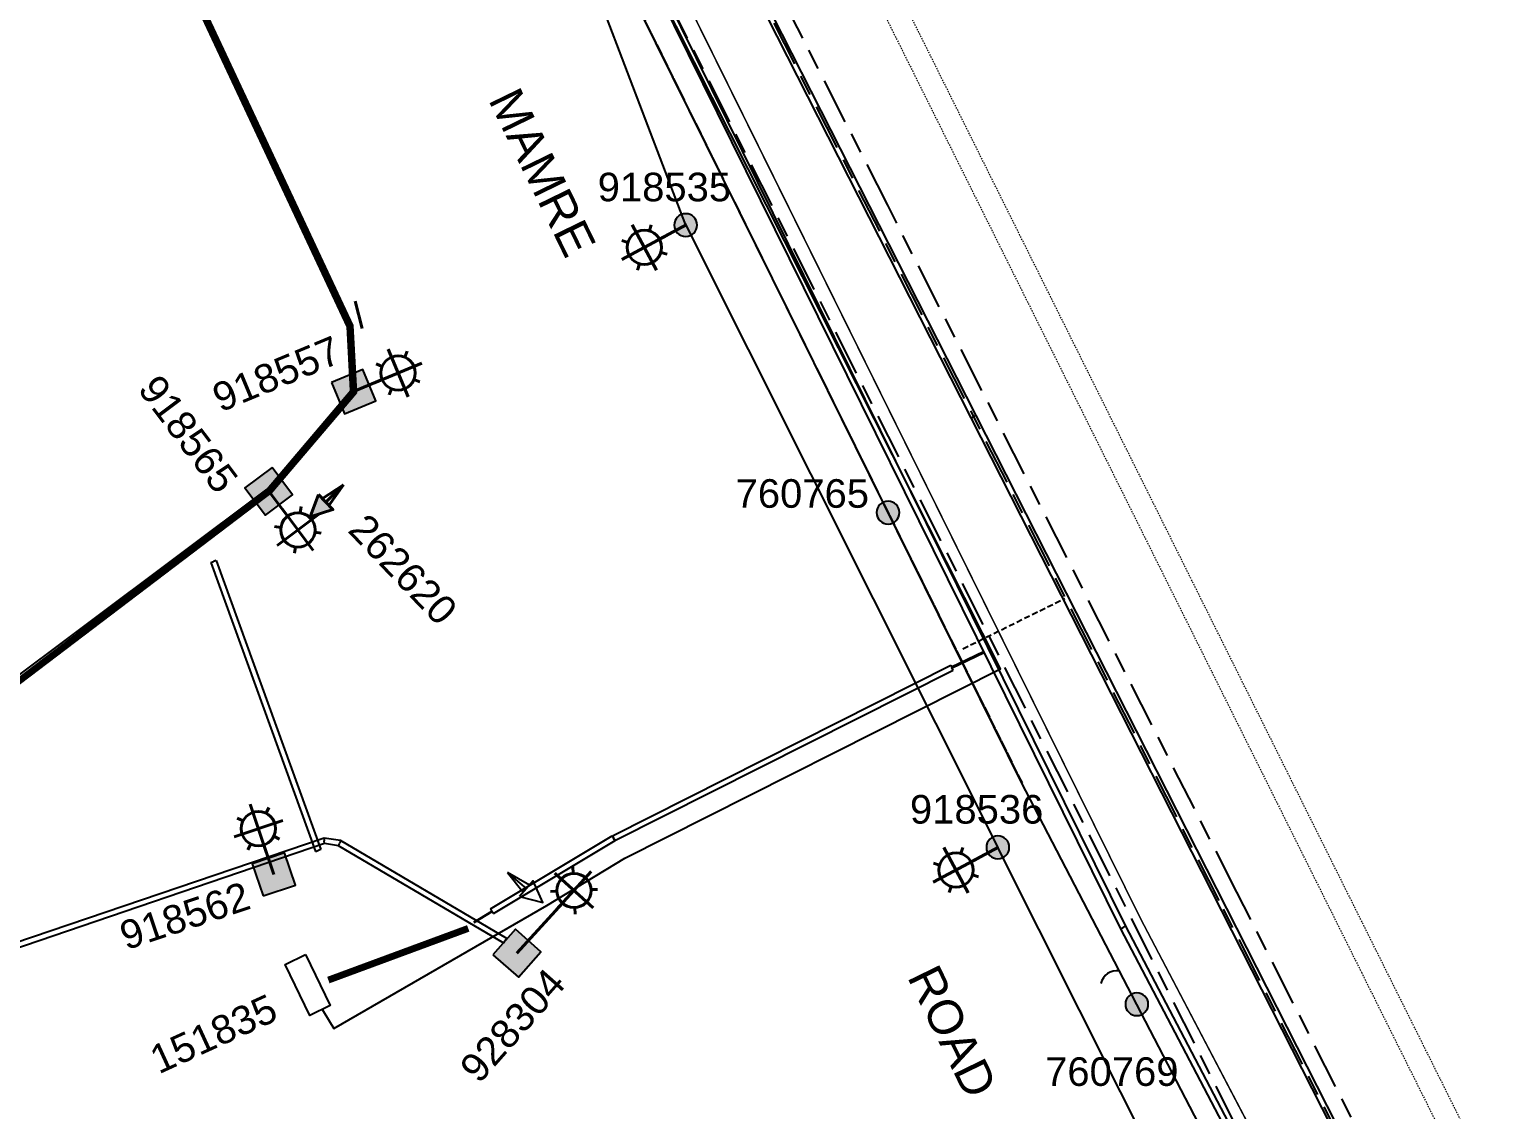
# Model space of a CAD drawing. Header units: metres. Extents: x 292510 to 295946, y 6251475 to 6256272.
# Drawn here: x 294278.3 to 294406.5, y 6254964.8 to 6255059.2 of the extents above; entities that cross this region are included whole.
import ezdxf
from ezdxf.enums import TextEntityAlignment as Align

# ---------------------------------------------------------------- set-up
doc = ezdxf.new("R2010")
doc.units = ezdxf.units.M
for name, pattern in [('Cable Exist OH', [1, 1, 0]), ('Cable Exist UG', [8.2, 4, -1.2, 1.8, -1.2]), ('DASHED', [0.75, 0.5, -0.25]), ('HIDDEN', [0.375, 0.25, -0.125]), ('HIDDEN2', [0.1875, 0.125, -0.0625]), ('IE Trench LV', [6.5, 5, -1.5])]:
    doc.linetypes.add(name, pattern=pattern)
doc.layers.get('0').update_dxf_attribs({"color": 6})
for name, color, linetype, lineweight in [('Cadastre Land Parcels_SP_EXT', 7, 'Continuous', 5), ('Cadastre Other Property_SP_EXT', 9, 'HIDDEN', 5), ('Cadastre Roads_SP_EXT', 7, 'Continuous', 5), ('Trench_SP_NEW', 7, 'Continuous', 40)]:
    doc.layers.add(name, color=color, linetype=linetype, lineweight=lineweight)
for name, color, linetype in [('Duct_SP_EXT', 7, 'Continuous'), ('Equip_SP_SL_EXT', 7, 'Continuous'), ('Equip_SP_SL_NEW', 7, 'Continuous'), ('Mains_HV_MOD', 7, 'Continuous'), ('Mains_LV_NEW_T84', 2, 'Continuous'), ('OH_Details_SP_MISC', 6, 'Continuous'), ('SupportsOH_SP_TR_HV_LV_SL_EXT', 7, 'Continuous'), ('SupportsUG_SP_LV_NEW', 7, 'Continuous'), ('SupportsUG_SP_LV_SL_EXT', 7, 'Continuous'), ('UG_Details_SP_MISC', 7, 'Continuous')]:
    doc.layers.add(name, color=color, linetype=linetype)
doc.layers.add('UNKNOWN_FEATURES', color=1, linetype='DASHED', plot=False)
doc.styles.add('COLUMN_LABEL', font='arial.ttf')
doc.styles.add('iecARIAL', font='arial.ttf', dxfattribs={"height": 2})
doc.styles.add('POLE_LABEL', font='arial.ttf')
doc.styles.get("Standard").update_dxf_attribs({"font": 'arial.ttf'})
doc.linetypes.add('Cable New UG', pattern='A,7,-0.25,["x",Standard,S=2,R=0,X=0.2,Y=-0.8],-2.1', length=9.35)
doc.linetypes.add('IE Trench HV', pattern='A,7,-0.2,["/",Standard,S=3,R=0,X=0.6,Y=-1.4],-2.5', length=9.7)

# ---------------------------------------------------------------- blocks, each defined once
blk = doc.blocks.new('POLE_EXT')
blk.add_hatch(color=256).paths.add_polyline_path([(-1, 0, 1), (1, 0, 1)])
blk.add_lwpolyline([(-1, 0, 1), (1, 0, 1)], format="xyb", close=True)
for tag, height, flags, p in [('pNumber', 2.5, 8, (-17.84, 2.07)), ('OWNED_BY', 0.2, 9, (1.35, -0.4)), ('SPECIAL_USE', 0.2, 9, (1.35, -0.8)), ('STATE', 0.2, 9, (1.35, -1)), ('PARENT', 0.2, 9, (1.35, -0.6)), ('USAGE', 0.2, 9, (1.35, -1.2)), ('cLV', 0.2, 9, (1.35, -1.4)), ('hDepth', 0.2, 9, (1.35, -1.6)), ('hDia', 0.2, 9, (1.35, -1.8)), ('cHV', 0.2, 9, (1.35, -2)), ('LBRACKET', 0.2, 9, (1.35, -2.2)), ('LExisting', 0.2, 9, (1.35, -2.4)), ('LANTNUMBER', 0.2, 9, (1.35, -2.6)), ('cLinedev', 0.2, 9, (1.35, -3.4)), ('pExisting', 0.2, 9, (1.35, -3.8)), ('LOther', 0.2, 9, (1.35, -2.8)), ('LRemove', 0.2, 9, (1.35, -3)), ('LEGEND', 0.2, 9, (1.35, -3.2)), ('LOCATION', 0.2, 9, (1.35, -3.6)), ('pFooting', 0.2, 9, (1.35, -4.4)), ('pNew', 0.2, 9, (1.35, -4.6)), ('pRelocate', 0.2, 9, (1.35, -5)), ('pRemove', 0.2, 9, (1.35, -5.2)), ('PFNUMBER', 0.2, 9, (1.35, -4)), ('NEWPFNUMBER', 0.2, 9, (1.35, -4.2)), ('pReplace', 0.2, 9, (1.35, -5.4)), ('pStay', 0.2, 9, (1.35, -5.6)), ('pType', 0.2, 9, (1.35, -5.8)), ('cspan', 0.2, 9, (1.35, -6)), ('STREETNAME', 0.2, 9, (1.35, -6.2)), ('SUBURB', 0.2, 9, (1.35, -6.4)), ('OPERATED_BY', 0.2, 9, (1.36, -7.01)), ('NOTES', 0.2, 9, (1.35, -6.6)), ('MAINTAINED_BY', 0.2, 9, (1.36, -6.81))]:
    blk.add_attdef(tag, text='', height=height, dxfattribs=dict(flags=flags)).set_placement(p, align=Align.MIDDLE_LEFT)
at = {"style": 'POLE_LABEL'}
for tag, height, flags, p in [('ASSET_NUM', 2.5, 8, (2, 2)), ('STRUCTURE_PLANT_NUMBER', 0.2, 9, (1.35, 0.03)), ('STREET_CODE', 0.2, 9, (1.35, -0.2))]:
    blk.add_attdef(tag, text='', height=height, dxfattribs=dict(at, flags=flags)).set_placement(p, align=Align.MIDDLE_LEFT)
at = {"flags": 1}
blk.add_attdef('Z', (1.35, -7.33), '', height=0.2, dxfattribs=at)
blk = doc.blocks.new('SL_FLOOD_NEW')
for p, q in [((0, 8.1), (-0.83, 3.76)), ((0.83, 3.76), (0, 8.1)), ((0, 3.76), (0, 8.1))]:
    blk.add_line(p, q)
blk.add_lwpolyline([(-1.82, 3.76), (0, 0), (1.82, 3.76)], close=True)
at = {"style": 'iecARIAL', "flags": 8}
blk.add_attdef('ASSET_NUM', (1.5, 2.02), '', height=2.5, dxfattribs=at)
for tag, p, height, flags in [('Z', (0, 0), 0.2, 1), ('CONSTRUCTED_VOLTAGE', (0, -0.2), 0.2, 9), ('CONTROL_TYPE', (0, -0.4), 0.2, 9), ('OPERATING_VOLTAGE', (0, -1.2), 0.2, 9), ('ORIENTATION', (0, -1.4), 0.2, 9), ('OWNED_BY', (0, -1.6), 0.2, 9), ('STATE', (0, -1.8), 0.2, 9), ('CEXIST', (0, -2.2), 0.2, 9), ('CNEW', (0, -2.4), 0.2, 9), ('CNUMBER', (0, -2.6), 0.2, 9), ('LANTERN_PURPOSE', (0, -0.6), 0.2, 9), ('LANTERN_TYPE', (0, -0.8), 0.2, 9), ('NO_PHASES', (0, -1), 0.2, 9), ('USAGE', (0, -2), 0.2, 9), ('LNUMBER', (4.29, -3.76), 2.5, 8), ('CREMOVE', (0, -2.8), 0.2, 9), ('CREPLACE', (0, -3), 0.2, 9), ('LKINGHEIGHT', (0, -3.2), 0.2, 9), ('LBRACKET', (0, -3.4), 0.2, 9), ('LBRACKETVOCAB', (0, -3.6), 0.2, 9), ('LCATEGORY', (0, -3.8), 0.2, 9), ('LCHARGE1', (0, -4), 0.2, 9), ('LCHARGE1PERCENT', (0, -4.2), 0.2, 9), ('LCHARGE2', (0, -4.4), 0.2, 9), ('LCHARGE2PERCENT', (0, -4.6), 0.2, 9), ('LCHARGE3', (0, -4.8), 0.2, 9), ('LCHARGE3PERCENT', (0, -5), 0.2, 9), ('LEXIST', (0, -5.2), 0.2, 9), ('LLAMP', (0, -5.4), 0.2, 9), ('LLAMPVOCAB', (0, -5.6), 0.2, 9), ('LMAST', (0, -5.8), 0.2, 9), ('LMASTVOCAB', (0, -6), 0.2, 9), ('LNEW', (0, -6.2), 0.2, 9), ('LANTNUMBER', (0, -6.4), 0.2, 9), ('LOUTREACH', (0, -6.8), 0.2, 9), ('LOUTREACHVOCAB', (0, -7), 0.2, 9), ('LRATECODE', (0, -7.2), 0.2, 9), ('LREMOVE', (0, -7.4), 0.2, 9), ('LREPLACE', (0, -7.6), 0.2, 9), ('LTYPE', (0, -7.8), 0.2, 9), ('OPERATED_BY', (-0.02, -9.21), 0.2, 9), ('STREETNAME', (0, -8.8), 0.2, 9), ('SUBURB', (0, -9), 0.2, 9), ('LTYPEVOCAB', (0, -8), 0.2, 9), ('LEGEND', (0, -8.2), 0.2, 9), ('LOCATION', (0, -8.4), 0.2, 9), ('NOTES', (0, -8.6), 0.2, 9), ('MAINTAINED_BY', (0, -9.43), 0.2, 9)]:
    blk.add_attdef(tag, p, '', height=height, dxfattribs=dict(flags=flags))
blk = doc.blocks.new('COLUMN_EXT')
blk.add_hatch(color=256).paths.add_polyline_path([(-1.49, 1.48), (-1.49, -1.49), (1.48, -1.49), (1.48, 1.48)])
blk.add_lwpolyline([(-1.49, -1.49), (1.48, -1.49), (1.48, 1.48), (-1.49, 1.48)], close=True)
for tag, height, style, flags, p in [('ASSET_NUM', 2.5, 'COLUMN_LABEL', 8, (2, 2)), ('STRUCTURE_PLANT_NUMBER', 0.2, 'POLE_LABEL', 9, (1.81, 0.03)), ('STREET_CODE', 0.2, 'COLUMN_LABEL', 9, (1.81, -0.2))]:
    blk.add_attdef(tag, text='', height=height, dxfattribs=dict(style=style, flags=flags)).set_placement(p, align=Align.MIDDLE_LEFT)
at = {"flags": 9}
for tag, p in [('COLUMN_TYPE', (1.81, -0.4)), ('OWNED_BY', (1.81, -0.6)), ('STATE', (1.81, -0.8)), ('USAGE', (1.81, -1)), ('LEGEND', (1.81, -1.2)), ('STREETNAME', (1.81, -1.6)), ('SUBURB', (1.81, -1.8)), ('LOCATION', (1.81, -1.4)), ('NOTES', (1.81, -2))]:
    blk.add_attdef(tag, text='', height=0.2, dxfattribs=at).set_placement(p, align=Align.MIDDLE_LEFT)
at = {"flags": 1}
blk.add_attdef('Z', (1.81, -2.35), '', height=0.2, dxfattribs=at)
blk = doc.blocks.new('SL_LANTERN_EXT')
at = {"lineweight": 40}
for p, q in [((0, 1.97), (0, 6.47)), ((-1.46, 5.68), (-1.06, 5.28)), ((1.46, 5.68), (1.06, 5.28)), ((-2.25, 4.22), (2.25, 4.22)), ((-1.46, 2.76), (-1.06, 3.16)), ((0, 0), (0, 2.72)), ((1.46, 2.76), (1.06, 3.16))]:
    blk.add_line(p, q, dxfattribs=at)
blk.add_circle((0, 4.22), 1.5, dxfattribs=at)
at = {"style": 'iecARIAL', "flags": 9}
blk.add_attdef('ASSET_NUM', (1.5, 1.5), '', height=2.5, dxfattribs=at)
for tag, p, height, flags in [('CONSTRUCTED_VOLTAGE', (0.98, -0.65), 0.2, 9), ('CONTROL_TYPE', (0.98, -0.85), 0.2, 9), ('LANTERN_PURPOSE', (0.98, -1.05), 0.2, 9), ('LANTERN_TYPE', (0.98, -1.25), 0.2, 9), ('NO_PHASES', (0.98, -1.45), 0.2, 9), ('LNUMBER', (2.18, -3.25), 2.5, 8), ('OPERATING_VOLTAGE', (0.98, -1.65), 0.2, 9), ('ORIENTATION', (0.98, -1.85), 0.2, 9), ('OWNED_BY', (0.98, -2.05), 0.2, 9), ('STATE', (0.98, -2.25), 0.2, 9), ('USAGE', (0.98, -2.45), 0.2, 9), ('CEXIST', (0.98, -2.65), 0.2, 9), ('CNEW', (0.98, -2.85), 0.2, 9), ('CNUMBER', (0.98, -3.05), 0.2, 9), ('CREMOVE', (0.98, -3.25), 0.2, 9), ('CREPLACE', (0.98, -3.45), 0.2, 9), ('LKINGHEIGHT', (0.98, -3.65), 0.2, 9), ('LBRACKET', (0.98, -3.85), 0.2, 9), ('LBRACKETVOCAB', (0.98, -4.05), 0.2, 9), ('LCATEGORY', (0.98, -4.25), 0.2, 9), ('LCHARGE1', (0.98, -4.45), 0.2, 9), ('LCHARGE1PERCENT', (0.98, -4.65), 0.2, 9), ('LCHARGE2', (0.98, -4.85), 0.2, 9), ('LCHARGE2PERCENT', (0.98, -5.05), 0.2, 9), ('LCHARGE3', (0.98, -5.25), 0.2, 9), ('LCHARGE3PERCENT', (0.98, -5.45), 0.2, 9), ('LEXIST', (0.98, -5.65), 0.2, 9), ('LLAMP', (0.98, -5.85), 0.2, 9), ('LLAMPVOCAB', (0.98, -6.05), 0.2, 9), ('LMAST', (0.98, -6.25), 0.2, 9), ('LMASTVOCAB', (0.98, -6.45), 0.2, 9), ('LNEW', (0.98, -6.65), 0.2, 9), ('LANTNUMBER', (0.98, -6.85), 0.2, 9), ('LOUTREACH', (0.98, -7.25), 0.2, 9), ('LOUTREACHVOCAB', (0.98, -7.45), 0.2, 9), ('LRATECODE', (0.98, -7.65), 0.2, 9), ('LREMOVE', (0.98, -7.85), 0.2, 9), ('LREPLACE', (0.98, -8.05), 0.2, 9), ('LTYPE', (0.98, -8.25), 0.2, 9), ('LTYPEVOCAB', (0.98, -8.45), 0.2, 9), ('LEGEND', (0.98, -8.65), 0.2, 9), ('LOCATION', (0.98, -8.85), 0.2, 9), ('NOTES', (0.98, -9.05), 0.2, 9), ('STREETNAME', (0.98, -9.25), 0.2, 9), ('SUBURB', (0.98, -9.45), 0.2, 1)]:
    blk.add_attdef(tag, p, '', height=height, dxfattribs=dict(flags=flags))
blk = doc.blocks.new('*U4325')
at = {"lineweight": 40}
for p, q in [((0.07, 5.16), (0.14, 9.66)), ((-1.33, 8.89), (-0.94, 8.49)), ((1.59, 8.85), (1.18, 8.46)), ((-2.14, 7.44), (2.36, 7.38)), ((-1.37, 5.97), (-0.97, 6.37)), ((0, 0), (0.09, 5.91)), ((1.54, 5.93), (1.15, 6.33))]:
    blk.add_line(p, q, dxfattribs=at)
blk.add_circle((0.11, 7.41), 1.5, dxfattribs=at)
at = {"style": 'iecARIAL', "flags": 9}
blk.add_attdef('ASSET_NUM', (1.5, 1.5), '', height=2.5, dxfattribs=at)
for tag, p, height, flags in [('CONSTRUCTED_VOLTAGE', (0.98, -0.65), 0.2, 9), ('CONTROL_TYPE', (0.98, -0.85), 0.2, 9), ('LANTERN_PURPOSE', (0.98, -1.05), 0.2, 9), ('LANTERN_TYPE', (0.98, -1.25), 0.2, 9), ('NO_PHASES', (0.98, -1.45), 0.2, 9), ('LNUMBER', (2.18, -3.25), 2.5, 8), ('OPERATING_VOLTAGE', (0.98, -1.65), 0.2, 9), ('ORIENTATION', (0.98, -1.85), 0.2, 9), ('OWNED_BY', (0.98, -2.05), 0.2, 9), ('STATE', (0.98, -2.25), 0.2, 9), ('USAGE', (0.98, -2.45), 0.2, 9), ('CEXIST', (0.98, -2.65), 0.2, 9), ('CNEW', (0.98, -2.85), 0.2, 9), ('CNUMBER', (0.98, -3.05), 0.2, 9), ('CREMOVE', (0.98, -3.25), 0.2, 9), ('CREPLACE', (0.98, -3.45), 0.2, 9), ('LKINGHEIGHT', (0.98, -3.65), 0.2, 9), ('LBRACKET', (0.98, -3.85), 0.2, 9), ('LBRACKETVOCAB', (0.98, -4.05), 0.2, 9), ('LCATEGORY', (0.98, -4.25), 0.2, 9), ('LCHARGE1', (0.98, -4.45), 0.2, 9), ('LCHARGE1PERCENT', (0.98, -4.65), 0.2, 9), ('LCHARGE2', (0.98, -4.85), 0.2, 9), ('LCHARGE2PERCENT', (0.98, -5.05), 0.2, 9), ('LCHARGE3', (0.98, -5.25), 0.2, 9), ('LCHARGE3PERCENT', (0.98, -5.45), 0.2, 9), ('LEXIST', (0.98, -5.65), 0.2, 9), ('LLAMP', (0.98, -5.85), 0.2, 9), ('LLAMPVOCAB', (0.98, -6.05), 0.2, 9), ('LMAST', (0.98, -6.25), 0.2, 9), ('LMASTVOCAB', (0.98, -6.45), 0.2, 9), ('LNEW', (0.98, -6.65), 0.2, 9), ('LANTNUMBER', (0.98, -6.85), 0.2, 9), ('LOUTREACH', (0.98, -7.25), 0.2, 9), ('LOUTREACHVOCAB', (0.98, -7.45), 0.2, 9), ('LRATECODE', (0.98, -7.65), 0.2, 9), ('LREMOVE', (0.98, -7.85), 0.2, 9), ('LREPLACE', (0.98, -8.05), 0.2, 9), ('LTYPE', (0.98, -8.25), 0.2, 9), ('LTYPEVOCAB', (0.98, -8.45), 0.2, 9), ('LEGEND', (0.98, -8.65), 0.2, 9), ('LOCATION', (0.98, -8.85), 0.2, 9), ('NOTES', (0.98, -9.05), 0.2, 9), ('STREETNAME', (0.98, -9.25), 0.2, 9), ('SUBURB', (0.98, -9.45), 0.2, 1)]:
    blk.add_attdef(tag, p, '', height=height, dxfattribs=dict(flags=flags))
blk = doc.blocks.new('PILLAR_NEW')
for tag, height, flags, p in [('ASSET_NUM', 2.5, 8, (2, 4)), ('STREET_CODE', 0.2, 9, (1.5, 2)), ('OWNED_BY', 0.2, 9, (1.5, 1.8))]:
    blk.add_attdef(tag, text='', height=height, dxfattribs=dict(flags=flags)).set_placement(p, align=Align.MIDDLE_LEFT)
blk.add_wipeout([(-2.47, 0.99), (2.47, 0.99), (2.47, -0.99), (-2.47, -0.99)])
at = {"lineweight": -3}
blk.add_lwpolyline([(-2.47, 0.99), (2.47, 0.99), (2.47, -0.99), (-2.47, -0.99)], close=True, dxfattribs=at)
for tag, flags, p in [('OPERATED_BY', 9, (1.5, 1.6)), ('STATE', 9, (1.5, 1.2)), ('MAINTAINED_BY', 9, (1.5, 1.4)), ('SUPPORT_TYPE', 9, (1.5, 1)), ('SUBURB', 9, (1.5, 0.2)), ('STREETNAME', 9, (1.5, 0)), ('USAGE', 9, (1.5, 0.8)), ('LEGEND', 9, (1.5, 0.6)), ('PARENT', 9, (1.5, 0.4)), ('Z', 1, (1.5, -0.6)), ('LOCATION', 9, (1.5, -0.2)), ('NOTES', 9, (1.5, -0.4))]:
    blk.add_attdef(tag, text='', height=0.2, dxfattribs=dict(flags=flags)).set_placement(p, align=Align.MIDDLE_LEFT)
blk = doc.blocks.new('SL_FLOOD_EXT')
at = {"lineweight": 40}
blk.add_hatch(color=256, dxfattribs=at).paths.add_polyline_path([(-1.82, 3.76), (0, 0), (1.82, 3.76)])
for p in [(-0.83, 3.75), (0, 3.75), (0.83, 3.75)]:
    blk.add_line(p, (0, 8.09), dxfattribs=at)
blk.add_lwpolyline([(-1.82, 3.76), (0, 0), (1.82, 3.76)], close=True, dxfattribs=at)
for tag, height, flags, p in [('ASSET_NUM', 2.5, 8, (2, 2)), ('LNUMBER', 0.2, 9, (1.5, 0)), ('CONSTRUCTED_VOLTAGE', 0.2, 9, (1.5, -0.2)), ('CONTROL_TYPE', 0.2, 9, (1.5, -0.4)), ('OPERATING_VOLTAGE', 0.2, 9, (1.5, -1.2)), ('ORIENTATION', 0.2, 9, (1.5, -1.4)), ('OWNED_BY', 0.2, 9, (1.5, -1.6)), ('OPERATED_BY', 0.2, 9, (1.5, -1.8)), ('STATE', 0.2, 9, (1.5, -2.2)), ('CEXIST', 0.2, 9, (1.5, -2.6)), ('LANTERN_PURPOSE', 0.2, 9, (1.5, -0.6)), ('LANTERN_TYPE', 0.2, 9, (1.5, -0.8)), ('NO_PHASES', 0.2, 9, (1.5, -1)), ('MAINTAINED_BY', 0.2, 9, (1.5, -2)), ('USAGE', 0.2, 9, (1.5, -2.4)), ('CNEW', 0.2, 9, (1.5, -2.8)), ('CNUMBER', 0.2, 9, (1.5, -3)), ('CREMOVE', 0.2, 9, (1.5, -3.2)), ('CREPLACE', 0.2, 9, (1.5, -3.4)), ('LKINGHEIGHT', 0.2, 9, (1.5, -3.6)), ('LBRACKET', 0.2, 9, (1.5, -3.8)), ('LBRACKETVOCAB', 0.2, 9, (1.5, -4)), ('LCATEGORY', 0.2, 9, (1.5, -4.2)), ('LCHARGE1', 0.2, 9, (1.5, -4.4)), ('LCHARGE1PERCENT', 0.2, 9, (1.5, -4.6)), ('LCHARGE2', 0.2, 9, (1.5, -4.8)), ('LCHARGE2PERCENT', 0.2, 9, (1.5, -5)), ('LCHARGE3', 0.2, 9, (1.5, -5.2)), ('LCHARGE3PERCENT', 0.2, 9, (1.5, -5.4)), ('LEXIST', 0.2, 9, (1.5, -5.6)), ('LLAMP', 0.2, 9, (1.5, -5.8)), ('LLAMPVOCAB', 0.2, 9, (1.5, -6)), ('LMAST', 0.2, 9, (1.5, -6.2)), ('LMASTVOCAB', 0.2, 9, (1.5, -6.4)), ('LNEW', 0.2, 9, (1.5, -6.6)), ('LANTNUMBER', 0.2, 9, (1.5, -6.8)), ('LOUTREACH', 0.2, 9, (1.5, -7)), ('LOUTREACHVOCAB', 0.2, 9, (1.5, -7.2)), ('LRATECODE', 0.2, 9, (1.5, -7.4)), ('LREMOVE', 0.2, 9, (1.5, -7.6)), ('STREETNAME', 0.2, 9, (1.5, -9)), ('SUBURB', 0.2, 9, (1.5, -9.2)), ('Z', 0.2, 1, (1.5, -9.4)), ('LREPLACE', 0.2, 9, (1.5, -7.8)), ('LTYPE', 0.2, 9, (1.5, -8)), ('LTYPEVOCAB', 0.2, 9, (1.5, -8.2)), ('LEGEND', 0.2, 9, (1.5, -8.4)), ('LOCATION', 0.2, 9, (1.5, -8.6)), ('NOTES', 0.2, 9, (1.5, -8.8))]:
    blk.add_attdef(tag, text='', height=height, dxfattribs=dict(flags=flags)).set_placement(p, align=Align.MIDDLE_LEFT)

msp = doc.modelspace()

# ---------------------------------------------------------------- linework, layer by layer
at = {"layer": 'Cadastre Land Parcels_SP_EXT', "linetype": 'Continuous'}
msp.add_lwpolyline([(294408.38, 6255137.63), (294308.54, 6255116.66), (294375.33, 6254981.46), (294458.92, 6254822.02)], dxfattribs=at)
at = {"layer": 'Cadastre Other Property_SP_EXT', "linetype": 'HIDDEN2'}
msp.add_lwpolyline([(294422.97, 6254924.37), (294345.6, 6255079.79), (294340.54, 6255091.6), (294337.57, 6255109.66), (294338.46, 6255111.25), (294428.37, 6255128.76), (294459.41, 6255138.92), (294464.55, 6255143.05), (294466.86, 6255146.66), (294464.59, 6255146.84), (294464.59, 6255146.84), (294463.04, 6255144.4), (294458.44, 6255140.71), (294427.87, 6255130.7), (294337.18, 6255113.03), (294335.48, 6255110.03), (294338.61, 6255091.04), (294343.78, 6255078.96), (294394.64, 6254976.77), (294421.21, 6254923.43)], dxfattribs=at)
at = {"layer": 'Cadastre Roads_SP_EXT', "linetype": 'Continuous'}
for p, q in [((294375.33, 6254981.46), (294308.54, 6255116.66)), ((294458.92, 6254822.02), (294375.33, 6254981.46))]:
    msp.add_line(p, q, dxfattribs=at)
at = {"layer": 'Duct_SP_EXT'}
for p, q in [((294307.26, 6255114.87), (294373.6, 6254980.58)), ((294307.69, 6255115.09), (294374.03, 6254980.79)), ((294325.95, 6255093.32), (294360.53, 6255025.23)), ((294326.37, 6255093.54), (294360.96, 6255025.44)), ((294360.53, 6255025.23), (294360.74, 6255025.34)), ((294360.53, 6255025.23), (294392.05, 6254963.16)), ((294360.96, 6255025.44), (294360.74, 6255025.34)), ((294360.96, 6255025.44), (294392.48, 6254963.38)), ((294373.6, 6254980.58), (294373.82, 6254980.69)), ((294373.6, 6254980.58), (294456.98, 6254821.55)), ((294374.03, 6254980.79), (294373.82, 6254980.69)), ((294374.03, 6254980.79), (294457.4, 6254821.78))]:
    msp.add_line(p, q, dxfattribs=at)
at = {"layer": 'Mains_HV_MOD', "linetype": 'Cable Exist UG'}
for points in [[(294439.09, 6254853.4), (294236.08, 6255256.29), (294212.32, 6255326.37), (294210.94, 6255338.01)], [(294450.45, 6254880.12), (294448.46, 6254880.45), (294443.66, 6254879.57), (294436.93, 6254879.03), (294436.93, 6254879.03), (294383.76, 6254983.78), (294353.26, 6255043.82), (294339.03, 6255071.83), (294331.19, 6255087.28), (294322.78, 6255103.85), (294341.2, 6255107.82), (294341.2, 6255107.82), (294446.74, 6255130.72), (294446.74, 6255130.72), (294458.93, 6255139.05), (294462.81, 6255142.01), (294464.84, 6255145.34), (294466.7, 6255148.31)]]:
    msp.add_lwpolyline(points, dxfattribs=at)
msp.add_lwpolyline([(294452.31, 6254876.6), (294446.28, 6254875.43), (294435.75, 6254877.64), (294435.75, 6254877.64), (294424.72, 6254899.35), (294407.16, 6254933.94), (294393.2, 6254961.44), (294382.22, 6254983.04), (294337.47, 6255071.3), (294329.29, 6255087.27), (294320.2, 6255105.16), (294320.2, 6255105.16), (294341, 6255109.51), (294445.37, 6255132.17), (294458.63, 6255140.46), (294461.79, 6255142.93), (294464.58, 6255148.22), (294464.58, 6255148.22), (294453.97, 6255150.99), (294453.97, 6255150.99, -0.118748), (294434.33, 6255167.56)], format="xyb", dxfattribs=at)
at = {"layer": 'Mains_HV_MOD', "linetype": 'Cable Exist OH'}
msp.add_lwpolyline([(294312.64, 6255099.3), (294343.16, 6255037.43), (294364.72, 6254993.86), (294365, 6254993.33)], dxfattribs=at)
at = {"layer": 'Mains_HV_MOD', "linetype": 'Continuous'}
msp.add_lwpolyline([(294373.48, 6254976.9, 0.383385), (294371.88, 6254975.79, 0.138842)], format="xyb", dxfattribs=at)
at = {"layer": 'Mains_LV_NEW_T84', "linetype": 'Cable New UG', "flags": 128}
msp.add_lwpolyline([(294302.58, 6254975.66), (294304.86, 6254971.87), (294323.48, 6254982.62), (294330.28, 6254986.74), (294363.11, 6255003.29), (294320.62, 6255087.58)], dxfattribs=at)
at = {"layer": 'OH_Details_SP_MISC', "color": 7, "linetype": 'Continuous', "flags": 128}
msp.add_lwpolyline([(294234.25, 6255258.04), (294249.76, 6255225.69), (294282.89, 6255159.28), (294312.57, 6255099.33), (294343.16, 6255037.43), (294364.92, 6254993.37), (294404.03, 6254918.03)], dxfattribs=at)
at = {"layer": 'OH_Details_SP_MISC', "color": 7, "linetype": 'Continuous', "ltscale": 0.5, "flags": 128}
for points in [[(294335.61, 6255042.09), (294317.85, 6255088.74)], [(294335.61, 6255042.09), (294362.88, 6254987.69)], [(294387.89, 6254937.82), (294362.88, 6254987.69)]]:
    msp.add_lwpolyline(points, dxfattribs=at)
at = {"layer": 'Trench_SP_NEW', "linetype": 'IE Trench LV', "ltscale": 0.5, "const_width": 0.6, "elevation": -1011.14, "flags": 128}
msp.add_lwpolyline([(294272.54, 6254998.79), (294275.53, 6255000.84), (294299.21, 6255018.83), (294306.59, 6255027.54), (294306.3, 6255033.26), (294284.82, 6255079.09), (294279.31, 6255081.94)], dxfattribs=at)
at = {"layer": 'Trench_SP_NEW', "linetype": 'IE Trench LV', "ltscale": 0.5, "flags": 128}
msp.add_lwpolyline([(294306.72, 6255035.44), (294307.35, 6255033.05)], dxfattribs=at)
at = {"layer": 'Trench_SP_NEW', "linetype": 'IE Trench HV', "ltscale": 0.5, "flags": 128}
for points in [[(294358.86, 6255003.41), (294361.65, 6255004.77)], [(294317.09, 6254981.13), (294318.68, 6254982.1)]]:
    msp.add_lwpolyline(points, dxfattribs=at)
at = {"layer": 'Trench_SP_NEW', "linetype": 'IE Trench LV', "ltscale": 0.5, "const_width": 0.6, "flags": 128}
msp.add_lwpolyline([(294304.39, 6254976.09), (294316.61, 6254980.61)], dxfattribs=at)
at = {"layer": 'UG_Details_SP_MISC', "ltscale": 0.5}
for p, q in [((294306.06, 6255033.2), (294284.64, 6255078.92)), ((294306.54, 6255033.32), (294285.01, 6255079.27)), ((294306.06, 6255033.2), (294306.3, 6255033.26)), ((294306.35, 6255027.62), (294306.06, 6255033.2)), ((294306.54, 6255033.32), (294306.3, 6255033.26)), ((294306.84, 6255027.45), (294306.54, 6255033.32)), ((294299.04, 6255019), (294306.35, 6255027.62)), ((294299.37, 6255018.65), (294306.84, 6255027.45)), ((294306.35, 6255027.62), (294306.59, 6255027.54)), ((294306.84, 6255027.45), (294306.59, 6255027.54)), ((294272.41, 6254999.05), (294299.04, 6255019)), ((294272.69, 6254998.66), (294299.37, 6255018.65)), ((294299.04, 6255019), (294299.21, 6255018.83)), ((294299.37, 6255018.65), (294299.21, 6255018.83)), ((294304.01, 6254988.51), (294220.4, 6254960.04)), ((294305.46, 6254988.28), (294304.01, 6254988.51)), ((294304.01, 6254988.51), (294304.03, 6254988.26)), ((294304.05, 6254988.02), (294220.56, 6254959.59)), ((294304.05, 6254988.02), (294304.03, 6254988.26)), ((294305.29, 6254987.82), (294304.05, 6254988.02)), ((294305.29, 6254987.82), (294305.38, 6254988.05)), ((294319.73, 6254979.33), (294305.29, 6254987.82)), ((294305.46, 6254988.28), (294305.38, 6254988.05)), ((294319.98, 6254979.74), (294305.46, 6254988.28)), ((294319.73, 6254979.33), (294319.85, 6254979.54)), ((294319.98, 6254979.74), (294319.85, 6254979.54))]:
    msp.add_line(p, q, dxfattribs=at)
at = {"layer": 'UG_Details_SP_MISC'}
for p, q in [((294294.13, 6255012.61), (294294.35, 6255012.69)), ((294294.13, 6255012.61), (294303.27, 6254987.34)), ((294294.58, 6255012.77), (294294.35, 6255012.69)), ((294294.58, 6255012.77), (294303.72, 6254987.5)), ((294329.21, 6254988.71), (294358.76, 6255003.61)), ((294329.42, 6254988.28), (294358.97, 6255003.18)), ((294358.76, 6255003.61), (294358.87, 6255003.39)), ((294358.97, 6255003.18), (294358.87, 6255003.39)), ((294318.56, 6254982.31), (294329.19, 6254988.7)), ((294329.19, 6254988.7), (294329.31, 6254988.5)), ((294329.21, 6254988.71), (294329.31, 6254988.5)), ((294303.27, 6254987.34), (294303.49, 6254987.42)), ((294303.72, 6254987.5), (294303.49, 6254987.42)), ((294318.81, 6254981.9), (294329.44, 6254988.29)), ((294329.42, 6254988.28), (294329.31, 6254988.5)), ((294329.44, 6254988.29), (294329.31, 6254988.5)), ((294318.56, 6254982.31), (294318.68, 6254982.1)), ((294318.81, 6254981.9), (294318.68, 6254982.1))]:
    msp.add_line(p, q, dxfattribs=at)
at = {"layer": 'UNKNOWN_FEATURES'}
msp.add_lwpolyline([(294359.83, 6255005.06), (294368.72, 6255009.45)], dxfattribs=at)

# ---------------------------------------------------------------- block references
at = {"layer": 'Equip_SP_SL_EXT', "ltscale": 0.5}
for name, p, rotation in [('SL_LANTERN_EXT', (294335.72, 6255042.14, 74), 118.2726701072438), ('SL_LANTERN_EXT', (294306.59, 6255027.54, 37), 292.6096414428714), ('SL_LANTERN_EXT', (294299.19, 6255018.82), 216.9215848482641), ('SL_LANTERN_EXT', (294299.62, 6254985.33, -962), 18.5040758426008), ('SL_LANTERN_EXT', (294362.94, 6254987.71, 37), 118.2726701072438), ('*U4325', (294320.86, 6254978.44), 318.5578692859184)]:
    msp.add_blockref(name, p, dxfattribs=dict(at, rotation=rotation))
ref = msp.add_blockref('SL_FLOOD_EXT', (294302.8, 6255016.58), dxfattribs=dict(at, xscale=0.5, yscale=0.5, zscale=0.5, rotation=313.7191641938713))
ref.add_attrib('ASSET_NUM', '262620', dxfattribs={"layer": '0', "height": 2.5, "rotation": 313.7192}).set_placement((294306.9, 6255016.21), align=Align.MIDDLE_LEFT)
at = {"layer": 'Equip_SP_SL_NEW', "ltscale": 0.5, "xscale": 0.5, "yscale": 0.5, "zscale": 0.5, "rotation": 49.41392125003148}
msp.add_blockref('SL_FLOOD_NEW', (294323.12, 6254982.86), dxfattribs=at)
at = {"layer": 'SupportsOH_SP_TR_HV_LV_SL_EXT', "ltscale": 0.5}
ref = msp.add_blockref('POLE_EXT', (294335.61, 6255042.09), dxfattribs=at)
ref.add_attrib('ASSET_NUM', '918535', dxfattribs={"layer": '0', "height": 2.5, "style": 'POLE_LABEL'}).set_placement((294327.92, 6255045.42), align=Align.MIDDLE_LEFT)
ref = msp.add_blockref('POLE_EXT', (294353.29, 6255016.96, -37), dxfattribs=at)
ref.add_attrib('ASSET_NUM', '760765', dxfattribs={"layer": '0', "height": 2.5, "style": 'POLE_LABEL'}).set_placement((294339.97, 6255018.63, -37), align=Align.MIDDLE_LEFT)
ref = msp.add_blockref('POLE_EXT', (294362.88, 6254987.69), dxfattribs=at)
ref.add_attrib('ASSET_NUM', '918536', dxfattribs={"layer": '0', "height": 2.5, "style": 'POLE_LABEL'}).set_placement((294355.2, 6254991.02), align=Align.MIDDLE_LEFT)
at = {"layer": 'SupportsOH_SP_TR_HV_LV_SL_EXT'}
ref = msp.add_blockref('POLE_EXT', (294375.02, 6254973.98, 999), dxfattribs=at)
ref.add_attrib('ASSET_NUM', '760769', dxfattribs={"height": 2.5, "style": 'POLE_LABEL'}).set_placement((294367.01, 6254968.09, -12.14), align=Align.MIDDLE_LEFT)
at = {"layer": 'SupportsUG_SP_LV_SL_EXT', "ltscale": 0.5}
ref = msp.add_blockref('COLUMN_EXT', (294306.6, 6255027.53, 37), dxfattribs=dict(at, rotation=292.6096414428714))
ref.add_attrib('ASSET_NUM', '918557', dxfattribs={"layer": '0', "height": 2.5, "rotation": 22.6096, "style": 'COLUMN_LABEL'}).set_placement((294294.48, 6255026.85, 37), align=Align.MIDDLE_LEFT)
ref = msp.add_blockref('COLUMN_EXT', (294299.18, 6255018.81), dxfattribs=dict(at, rotation=216.9215848482641))
ref.add_attrib('ASSET_NUM', '918565', dxfattribs={"layer": '0', "height": 2.5, "rotation": 306.9216, "style": 'COLUMN_LABEL'}).set_placement((294288.66, 6255028.49), align=Align.MIDDLE_LEFT)
ref = msp.add_blockref('COLUMN_EXT', (294299.63, 6254985.33, -962), dxfattribs=dict(at, rotation=18.50407584789322))
ref.add_attrib('ASSET_NUM', '918562', dxfattribs={"layer": '0', "height": 2.5, "rotation": 18.5041, "style": 'COLUMN_LABEL'}).set_placement((294286.32, 6254979.87, -962), align=Align.MIDDLE_LEFT)
ref = msp.add_blockref('COLUMN_EXT', (294320.87, 6254978.44), dxfattribs=dict(at, rotation=318.5578692859184))
ref.add_attrib('ASSET_NUM', '928304', dxfattribs={"layer": '0', "height": 2.5, "rotation": 48.5579, "style": 'COLUMN_LABEL'}).set_placement((294316.62, 6254967.77), align=Align.MIDDLE_LEFT)

# ---------------------------------------------------------------- texts
at = {"layer": 'Cadastre Roads_SP_EXT'}
for s, p in [('MAMRE', (294318.33, 6255053.06)), ('ROAD', (294354.92, 6254976.38))]:
    msp.add_text(s, height=3, rotation=295.9855, dxfattribs=at).set_placement(p)

# ---------------------------------------------------------------- next in the draw order: block references
at = {"layer": 'SupportsUG_SP_LV_NEW', "ltscale": 0.5}
ref = msp.add_blockref('PILLAR_NEW', (294302.58, 6254975.66), dxfattribs=dict(at, rotation=295.9200076442578))
ref.add_attrib('ASSET_NUM', '151835', dxfattribs={"layer": '0', "height": 2.5, "rotation": 24.6315}).set_placement((294289.05, 6254968.97), align=Align.MIDDLE_LEFT)

doc.saveas('drawing.dxf')
